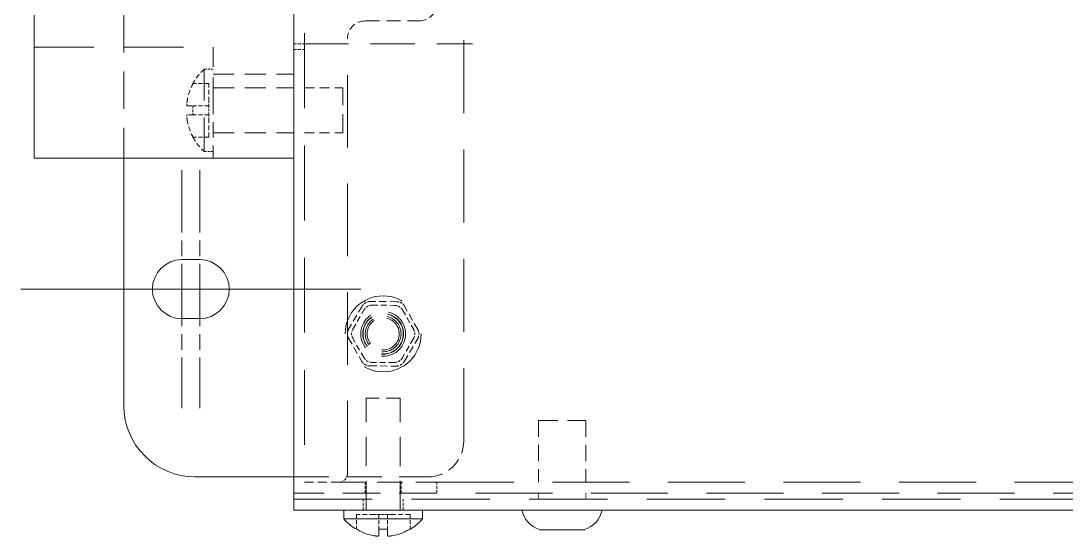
# Model space of a CAD drawing. Header units: millimetres. Extents: x 24 to 1656, y 24 to 1164.
# Drawn here: x 678.1 to 795, y 717.8 to 775.5 of the extents above; entities that cross this region are included whole.
import ezdxf

# ---------------------------------------------------------------- set-up
doc = ezdxf.new("R2010")
doc.units = ezdxf.units.MM
doc.header["$LTSCALE"] = 4
doc.linetypes.add('CHAIN', pattern=[0.3543, 0.2362, -0.0295, 0.0591, -0.0295])
doc.linetypes.add('HIDDEN', pattern=[9.525, 6.35, -3.175])
doc.layers.add('가는실선중심선_A3', color=1, linetype='Continuous', lineweight=5, true_color=0xff0000)
doc.layers.add('가는파선_A3', color=7, linetype='HIDDEN', lineweight=13, true_color=0x008000)
doc.layers.add('굵은실선_A3', color=7, linetype='Continuous', lineweight=18)

msp = doc.modelspace()

# ---------------------------------------------------------------- linework, layer by layer
at = {"layer": '가는실선중심선_A3', "linetype": 'CHAIN', "ltscale": 7.389429}
for p, q in [((696.14, 758.75), (696.14, 732.15)), ((698.14, 758.75), (698.14, 732.15))]:
    msp.add_line(p, q, dxfattribs=at)
at = {"layer": '가는실선중심선_A3', "linetype": 'CHAIN', "ltscale": 9.250702}
for p, q in [((711.44, 745.45), (678.14, 745.45)), ((716.14, 745.45), (682.84, 745.45))]:
    msp.add_line(p, q, dxfattribs=at)
at = {"layer": '가는파선_A3', "ltscale": 0.329497}
msp.add_line((709.84, 887.05), (709.84, 723.85), dxfattribs=at)
at = {"layer": '가는파선_A3', "ltscale": 0.348556}
msp.add_line((728.64, 839.3), (728.64, 772.9), dxfattribs=at)
at = {"layer": '가는파선_A3', "ltscale": 0.321075}
msp.add_line((727.64, 728.45), (727.64, 801.85), dxfattribs=at)
at = {"layer": '가는파선_A3', "ltscale": 0.165234}
for p, q in [((689.64, 776.1), (689.64, 760.1)), ((724.64, 722.65), (708.64, 722.65))]:
    msp.add_line(p, q, dxfattribs=at)
at = {"layer": '가는파선_A3', "ltscale": 0.0619}
msp.add_line((716.64, 775.45), (722.64, 775.45), dxfattribs=at)
at = {"layer": '가는파선_A3', "ltscale": 0.262467}
msp.add_line((679.64, 772.5), (699.64, 772.5), dxfattribs=at)
at = {"layer": '가는파선_A3', "ltscale": 0.093232}
msp.add_line((699.64, 766.75), (699.64, 772.5), dxfattribs=at)
at = {"layer": '가는파선_A3', "ltscale": 0.0123}
for p, q in [((708.64, 772.9), (709.84, 772.9)), ((708.64, 772.25), (709.84, 772.25)), ((716.64, 722.65), (716.64, 723.85)), ((720.64, 722.65), (720.64, 723.85)), ((724.64, 722.65), (724.64, 723.85)), ((716.39, 720.75), (716.39, 721.95)), ((720.89, 720.75), (720.89, 721.95))]:
    msp.add_line(p, q, dxfattribs=at)
at = {"layer": '가는파선_A3', "ltscale": 0.194167}
msp.add_line((709.84, 772.9), (728.64, 772.9), dxfattribs=at)
at = {"layer": '가는파선_A3', "ltscale": 0.318898}
msp.add_line((714.64, 724.85), (714.64, 773.45), dxfattribs=at)
at = {"layer": '가는파선_A3', "ltscale": 0.149231}
msp.add_line((698.64, 760.85), (698.64, 770.05), dxfattribs=at)
at = {"layer": '가는파선_A3', "ltscale": 0.010233}
for p, q in [((698.64, 770.05), (699.64, 770.05)), ((699.14, 764.95), (699.14, 765.95)), ((698.64, 760.85), (699.64, 760.85)), ((719.14, 720.25), (718.14, 720.25))]:
    msp.add_line(p, q, dxfattribs=at)
at = {"layer": '가는파선_A3', "ltscale": 0.0929}
for p, q in [((699.64, 769.5), (708.64, 769.5)), ((699.64, 767.95), (708.64, 767.95)), ((699.64, 762.95), (708.64, 762.95))]:
    msp.add_line(p, q, dxfattribs=at)
at = {"layer": '가는파선_A3', "ltscale": 0.005074}
for p, q in [((697.37, 768.45), (697.39, 768.45)), ((697.39, 762.45), (697.37, 762.45))]:
    msp.add_line(p, q, dxfattribs=at)
at = {"layer": '가는파선_A3', "ltscale": 0.017996}
for p, q in [((699.14, 768.45), (697.39, 768.45)), ((699.14, 765.95), (697.39, 765.95)), ((699.14, 764.95), (697.39, 764.95)), ((699.14, 762.45), (697.39, 762.45))]:
    msp.add_line(p, q, dxfattribs=at)
at = {"layer": '가는파선_A3', "ltscale": 0.020567}
for p, q in [((699.14, 766.45), (699.14, 768.45)), ((699.14, 762.45), (699.14, 764.45)), ((717.64, 720.25), (715.64, 720.25)), ((721.64, 720.25), (719.64, 720.25))]:
    msp.add_line(p, q, dxfattribs=at)
at = {"layer": '가는파선_A3', "ltscale": 0.044333}
for p, q in [((709.84, 767.95), (714.14, 767.95)), ((709.84, 762.95), (714.14, 762.95))]:
    msp.add_line(p, q, dxfattribs=at)
at = {"layer": '가는파선_A3', "ltscale": 0.081058}
msp.add_line((714.14, 762.95), (714.14, 767.95), dxfattribs=at)
at = {"layer": '가는파선_A3', "ltscale": 0.068617}
msp.add_line((699.64, 766.75), (699.64, 760.1), dxfattribs=at)
at = {"layer": '가는파선_A3', "ltscale": 0.021814}
for p, q in [((696.72, 765.95), (697.39, 765.95)), ((697.39, 764.95), (696.72, 764.95))]:
    msp.add_line(p, q, dxfattribs=at)
at = {"layer": '가는파선_A3', "ltscale": 0.008016}
for p, q in [((699.14, 765.95), (699.14, 766.45)), ((699.14, 764.45), (699.14, 764.95)), ((718.14, 720.25), (717.64, 720.25)), ((719.64, 720.25), (719.14, 720.25))]:
    msp.add_line(p, q, dxfattribs=at)
at = {"layer": '가는파선_A3', "ltscale": 0.030923}
for p, q in [((716.29, 743.56), (714.78, 740.97)), ((720.16, 744.05), (717.15, 744.06)), ((722.51, 740.94), (721.02, 743.54)), ((714.77, 739.97), (716.26, 737.36)), ((721, 737.34), (722.51, 739.94)), ((717.13, 736.86), (720.13, 736.85))]:
    msp.add_line(p, q, dxfattribs=at)
at = {"layer": '가는파선_A3', "ltscale": 0.026111}
for p, q in [((715.24, 740.96), (716.52, 743.16)), ((717.39, 743.65), (719.92, 743.64)), ((720.79, 743.14), (722.05, 740.94)), ((716.5, 737.76), (715.24, 739.96)), ((722.04, 739.94), (720.77, 737.75)), ((719.9, 737.25), (717.36, 737.26))]:
    msp.add_line(p, q, dxfattribs=at)
at = {"layer": '가는파선_A3', "ltscale": 0.06158}
msp.add_line((720.54, 733.25), (716.74, 733.25), dxfattribs=at)
at = {"layer": '가는파선_A3', "ltscale": 0.129067}
for p, q in [((716.74, 720.75), (716.74, 733.25)), ((720.54, 720.75), (720.54, 733.25))]:
    msp.add_line(p, q, dxfattribs=at)
at = {"layer": '가는파선_A3', "ltscale": 0.085927}
msp.add_line((735.99, 730.75), (741.29, 730.75), dxfattribs=at)
at = {"layer": '가는파선_A3', "ltscale": 0.0712}
for p, q in [((735.99, 730.75), (735.99, 723.85)), ((741.29, 730.75), (741.29, 723.85))]:
    msp.add_line(p, q, dxfattribs=at)
at = {"layer": '가는파선_A3', "ltscale": 0.1549}
msp.add_line((708.64, 724.45), (723.64, 724.45), dxfattribs=at)
at = {"layer": '가는파선_A3', "ltscale": 0.039167}
msp.add_line((709.84, 723.85), (713.64, 723.85), dxfattribs=at)
at = {"layer": '가는파선_A3', "ltscale": 0.113567}
msp.add_line((713.64, 723.85), (724.64, 723.85), dxfattribs=at)
at = {"layer": '가는파선_A3', "ltscale": 0.33902}
for p, q in [((724.64, 723.85), (1034.64, 723.85)), ((1034.64, 722.65), (724.64, 722.65))]:
    msp.add_line(p, q, dxfattribs=at)
at = {"layer": '가는파선_A3', "ltscale": 0.007133}
for p, q in [((735.99, 722.65), (735.99, 721.95)), ((741.29, 722.65), (741.29, 721.95))]:
    msp.add_line(p, q, dxfattribs=at)
at = {"layer": '가는파선_A3', "ltscale": 0.345245}
msp.add_line((708.64, 721.95), (1050.64, 721.95), dxfattribs=at)
at = {"layer": '가는파선_A3', "ltscale": 0.016785}
for p, q in [((715.64, 720.25), (715.64, 718.62)), ((718.14, 720.25), (718.14, 718.62)), ((719.14, 720.25), (719.14, 718.62)), ((721.64, 720.25), (721.64, 718.62))]:
    msp.add_line(p, q, dxfattribs=at)
at = {"layer": '가는파선_A3', "ltscale": 0.35044}
msp.add_circle((718.64, 740.45), 4.25, dxfattribs=at)
at = {"layer": '가는파선_A3', "ltscale": 0.162216}
msp.add_circle((718.64, 740.45), 2.5, dxfattribs=at)
at = {"layer": '가는파선_A3', "ltscale": 0.147344}
msp.add_circle((718.64, 740.45), 2.27, dxfattribs=at)
at = {"layer": '가는파선_A3', "ltscale": 0.146211}
msp.add_circle((718.64, 740.45), 2.25, dxfattribs=at)
at = {"layer": '가는파선_A3', "ltscale": 0.145984}
msp.add_circle((718.64, 740.45), 2.25, dxfattribs=at)
at = {"layer": '가는파선_A3', "ltscale": 0.129753}
msp.add_circle((718.64, 740.45), 2, dxfattribs=at)
at = {"layer": '가는파선_A3', "ltscale": 0.116767}
msp.add_circle((718.64, 740.45), 1.8, dxfattribs=at)
at = {"layer": '가는파선_A3', "ltscale": 0.032363}
for centre, start, end in [((722.64, 777.45), 270, 0), ((716.64, 773.45), 90, 180)]:
    msp.add_arc(centre, 2, start, end, dxfattribs=at)
at = {"layer": '가는파선_A3', "ltscale": 0.02114}
for centre, start, end in [((702.59, 765.6), 131.5754, 151.3658), ((702.59, 765.3), 208.6342, 228.4246)]:
    msp.add_arc(centre, 5.95, start, end, dxfattribs=at)
at = {"layer": '가는파선_A3', "ltscale": 0.010721}
for centre, start, end in [((717.15, 743.06), 89.7976, 149.7976), ((720.15, 743.05), 29.7976, 89.7976), ((715.64, 740.46), 149.7976, 209.7976), ((721.65, 740.44), 329.7976, 29.7976), ((717.13, 737.86), 209.7976, 269.7976), ((720.13, 737.85), 269.7976, 329.7976)]:
    msp.add_arc(centre, 1, start, end, dxfattribs=at)
at = {"layer": '가는파선_A3', "ltscale": 0.064826}
msp.add_arc((723.64, 728.45), 4, 270, 0, dxfattribs=at)
at = {"layer": '가는파선_A3', "ltscale": 0.016132}
msp.add_arc((713.64, 724.85), 1, 270, 0, dxfattribs=at)
at = {"layer": '가는파선_A3', "ltscale": 0.010719}
for centre, major_axis in [((717.38, 742.65), (-0.497, 0.868)), ((719.92, 742.64), (0.503, 0.864)), ((716.11, 740.46), (-1, 0)), ((721.18, 740.44), (1, 0)), ((717.37, 738.26), (-0.503, -0.864)), ((719.9, 738.25), (0.497, -0.868))]:
    msp.add_ellipse(centre, major_axis=major_axis, ratio=0.999797, start_param=5.759674, end_param=6.806696, dxfattribs=at)
at = {"layer": '가는파선_A3', "ltscale": 0.021814}
for points, knots in [([(697.39, 768.45), (697.33, 768.34), (697.27, 768.22), (697.04, 767.72), (696.88, 767.27), (696.76, 766.69), (696.74, 766.57), (696.72, 766.45)], [3.2735338, 3.2735338, 3.2735338, 3.2735338, 3.3109762, 3.3109762, 3.4402249, 3.4402249, 3.4740046, 3.4740046, 3.4740046, 3.4740046]), ([(696.72, 764.45), (696.74, 764.33), (696.76, 764.21), (696.88, 763.63), (697.04, 763.19), (697.27, 762.68), (697.33, 762.57), (697.39, 762.45)], [0.095469, 0.095469, 0.095469, 0.095469, 0.1292487, 0.1292487, 0.2584975, 0.2584975, 0.2959398, 0.2959398, 0.2959398, 0.2959398])]:
    msp.add_open_spline(points, degree=3, knots=knots, dxfattribs=at)
at = {"layer": '가는파선_A3', "ltscale": 0.008047}
for points in [[(696.72, 765.95), (696.72, 765.95), (696.72, 765.95), (696.72, 765.95), (696.71, 765.96), (696.7, 765.97), (696.7, 765.98), (696.7, 766), (696.69, 766.01), (696.69, 766.04), (696.69, 766.05), (696.69, 766.08), (696.69, 766.1), (696.69, 766.1), (696.69, 766.11), (696.69, 766.11), (696.69, 766.13), (696.69, 766.16), (696.69, 766.19), (696.7, 766.22), (696.7, 766.26), (696.7, 766.29), (696.71, 766.34), (696.71, 766.4), (696.72, 766.45)], [(696.72, 764.45), (696.72, 764.46), (696.72, 764.47), (696.72, 764.48), (696.71, 764.53), (696.7, 764.58), (696.7, 764.63), (696.7, 764.66), (696.69, 764.7), (696.69, 764.73), (696.69, 764.76), (696.69, 764.78), (696.69, 764.81), (696.69, 764.81), (696.69, 764.81), (696.69, 764.82), (696.69, 764.84), (696.69, 764.86), (696.69, 764.88), (696.7, 764.9), (696.7, 764.91), (696.7, 764.93), (696.71, 764.94), (696.71, 764.95), (696.72, 764.95)]]:
    msp.add_open_spline(points, degree=3, knots=[-0.03947466, -0.03947466, -0.03947466, -0.03947466, -0.03627872, -0.03627872, -0.03627872, -0.02138022, -0.02138022, -0.02138022, -0.01016942, -0.01016942, -0.01016942, 0, 0, 0, 0.00134343, 0.00134343, 0.00134343, 0.01157648, 0.01157648, 0.01157648, 0.02292621, 0.02292621, 0.02292621, 0.03947704, 0.03947704, 0.03947704, 0.03947704], dxfattribs=at)
at = {"layer": '가는파선_A3', "ltscale": 0.010248}
msp.add_open_spline([(697.39, 765.95), (697.38, 765.78), (697.37, 765.61), (697.37, 765.45), (697.37, 765.29), (697.38, 765.12), (697.39, 764.95)], degree=3, knots=[3.06900215, 3.06900215, 3.06900215, 3.06900215, 3.11732777, 3.11732777, 3.11732777, 3.16565339, 3.16565339, 3.16565339, 3.16565339], dxfattribs=at)
at = {"layer": '굵은실선_A3'}
for p, q in [((708.64, 721.95), (708.64, 888.95)), ((679.64, 776.1), (679.64, 760.1)), ((679.64, 760.1), (708.64, 760.1)), ((689.64, 760.1), (689.64, 732.45)), ((696.14, 748.75), (698.14, 748.75)), ((698.14, 742.15), (696.14, 742.15)), ((697.64, 724.45), (708.64, 724.45)), ((708.64, 721.95), (708.64, 720.75)), ((708.64, 720.75), (1050.64, 720.75)), ((714.24, 719.75), (714.24, 720.75)), ((723.04, 719.75), (714.24, 719.75)), ((723.04, 719.75), (723.04, 720.75)), ((715.64, 718.62), (715.64, 718.59)), ((718.14, 717.87), (718.14, 718.62)), ((719.14, 718.62), (719.14, 717.87)), ((721.64, 718.62), (721.64, 718.59)), ((736.11, 718.55), (741.18, 718.55))]:
    msp.add_line(p, q, dxfattribs=at)
for centre, radius, start, end in [((696.14, 745.45), 3.3, 90, 270), ((698.14, 745.45), 3.3, 270, 90), ((697.64, 732.45), 8, 180, 270), ((718.69, 723.7), 5.95, 221.5964, 239.1641), ((718.59, 723.7), 5.95, 300.8359, 318.4036), ((737.1, 721.42), 3.03, 192.6845, 250.8267), ((740.18, 721.42), 3.03, 289.1733, 347.3155)]:
    msp.add_arc(centre, radius, start, end, dxfattribs=at)
for points, knots in [([(715.64, 718.62), (715.8, 718.53), (715.95, 718.44), (716.47, 718.19), (716.9, 718.03), (717.44, 717.91), (717.54, 717.89), (717.64, 717.87)], [3.1951461, 3.1951461, 3.1951461, 3.1951461, 3.2453001, 3.2453001, 3.3696698, 3.3696698, 3.3982997, 3.3982997, 3.3982997, 3.3982997]), ([(718.14, 718.62), (718.31, 718.6), (718.48, 718.59), (718.64, 718.59), (718.8, 718.59), (718.97, 718.6), (719.14, 718.62)], [2.96480732, 2.96480732, 2.96480732, 2.96480732, 3.01310833, 3.01310833, 3.01310833, 3.06140934, 3.06140934, 3.06140934, 3.06140934]), ([(719.64, 717.87), (719.74, 717.89), (719.85, 717.91), (720.39, 718.03), (720.81, 718.19), (721.34, 718.44), (721.49, 718.53), (721.64, 718.62)], [0.0957398, 0.0957398, 0.0957398, 0.0957398, 0.1243697, 0.1243697, 0.2487394, 0.2487394, 0.2988934, 0.2988934, 0.2988934, 0.2988934]), ([(718.14, 717.87), (718.14, 717.86), (718.14, 717.86), (718.13, 717.85), (718.12, 717.84), (718.08, 717.84), (718.07, 717.83), (718.03, 717.83), (718.01, 717.83), (717.96, 717.83), (717.93, 717.83), (717.87, 717.84), (717.84, 717.84), (717.75, 717.85), (717.7, 717.86), (717.65, 717.87), (717.64, 717.87), (717.64, 717.87)], [-0.1994332, -0.1994332, -0.1994332, -0.1994332, -0.19164586, -0.19164586, -0.17799426, -0.17799426, -0.16750014, -0.16750014, -0.1579054, -0.1579054, -0.14809949, -0.14809949, -0.13671142, -0.13671142, -0.12083143, -0.12083143, -0.12032463, -0.12032463, -0.12032463, -0.12032463]), ([(719.64, 717.87), (719.62, 717.86), (719.59, 717.86), (719.52, 717.85), (719.48, 717.84), (719.41, 717.84), (719.38, 717.83), (719.32, 717.83), (719.3, 717.83), (719.25, 717.83), (719.23, 717.83), (719.2, 717.84), (719.18, 717.84), (719.15, 717.85), (719.14, 717.86), (719.14, 717.87), (719.14, 717.87), (719.14, 717.87)], [-0.1994332, -0.1994332, -0.1994332, -0.1994332, -0.19164586, -0.19164586, -0.17799426, -0.17799426, -0.16750014, -0.16750014, -0.1579054, -0.1579054, -0.14809949, -0.14809949, -0.13671142, -0.13671142, -0.12083143, -0.12083143, -0.12032463, -0.12032463, -0.12032463, -0.12032463])]:
    msp.add_open_spline(points, degree=3, knots=knots, dxfattribs=at)

doc.saveas('drawing.dxf')
